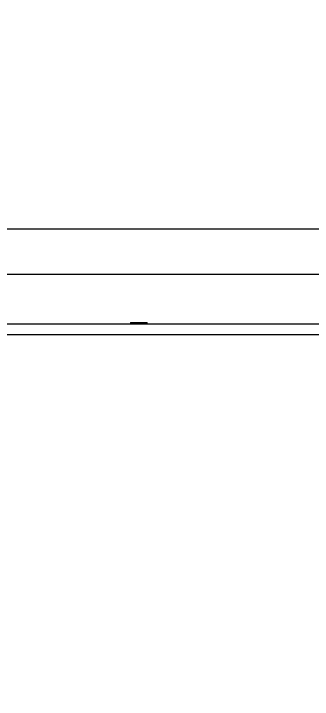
# Model space of a CAD drawing. Extents: x -681219 to -550379, y -242630 to -158199.
# Drawn here: x -573790.3 to -573644.8, y -222499.7 to -222165.2 of the extents above; entities that cross this region are included whole.
import ezdxf

# ---------------------------------------------------------------- set-up
doc = ezdxf.new("R2010")
doc.units = 0
doc.header["$LTSCALE"] = 1000
doc.linetypes.add('C2', pattern=[17, 14, -1, 1, -1])
for name, color, linetype in [('C__USERS_YSV001_', 7, 'CONTINUOUS'), ('GZDH011034431', 7, 'CONTINUOUS'), ('GZDH011034501', 7, 'CONTINUOUS'), ('NEW1', 2, 'CONTINUOUS'), ('中心线', 4, 'C2')]:
    doc.layers.add(name, color=color, linetype=linetype)
doc.styles.add('ISOCP', font='isocp.shx', dxfattribs={"bigfont": 'gbcbig.shx'})
doc.dimstyles.new('STD2', dxfattribs={"dimscale": 40, "dimtxt": 2.5, "dimasz": 2.5, "dimexe": 1, "dimexo": 0.7, "dimgap": 0.7, "dimtad": 1, "dimdec": 0, "dimdsep": 46, "dimtxsty": 'ISOCP', "dimcen": 2.5, "dimadec": 1, "dimazin": 2, "dimtfac": 1, "dimtdec": 0, "dimtmove": 0, "dimatfit": 3, "dimfxl": 0, "dimarcsym": 0})

# ---------------------------------------------------------------- blocks, each defined once
blk = doc.blocks.new('fushitu')
at = {"layer": 'C__USERS_YSV001_', "color": 7, "linetype": 'Continuous'}
for p, q in [((4927.64, 1346.5), (5445, 1346.5)), ((4934, 1324.5), (5445, 1324.5)), ((5229.5, 1300.8), (5237.5, 1300.8)), ((5229.5, 1300.8), (5229.5, 1300)), ((5237.5, 1300), (5237.5, 1300.8))]:
    blk.add_line(p, q, dxfattribs=at)
at = {"layer": 'GZDH011034431', "color": 7, "linetype": 'Continuous'}
blk.add_line((5450, 1300), (4003, 1300), dxfattribs=at)
at = {"layer": 'GZDH011034501', "color": 7, "linetype": 'Continuous'}
blk.add_line((4140, 1295), (5360, 1295), dxfattribs=at)

msp = doc.modelspace()

# ---------------------------------------------------------------- block references
at = {"layer": '中心线'}
msp.add_blockref('fushitu', (-578962.82, -223616.6983), dxfattribs=at)

# ---------------------------------------------------------------- leaders
at = {"layer": 'NEW1', "color": 2}
msp.add_leader([(-573997.4706, -222743.3161), (-572530.3248, -221787.3675)], dimstyle='STD2', override={"dimgap": 0.7, "dimtad": 0}, dxfattribs=at)

doc.saveas('drawing.dxf')
